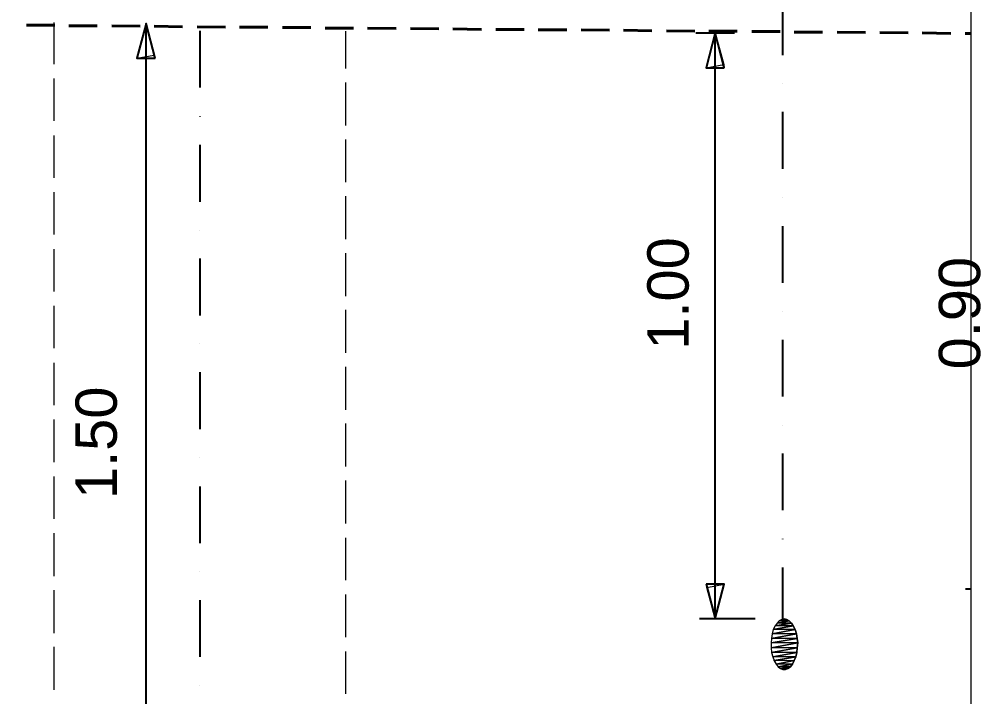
# Model space of a CAD drawing. Header units: inches. Extents: x 2 to 859, y 1 to 607.
# Drawn here: x 205.1 to 343.7, y 144.4 to 242.1 of the extents above; entities that cross this region are included whole.
import ezdxf

# ---------------------------------------------------------------- set-up
doc = ezdxf.new("R2010")
doc.units = ezdxf.units.IN
doc.header["$MEASUREMENT"] = 0
doc.layers.add('PDF_Geometry', color=7, linetype='Continuous', true_color=0x00b8b8)
doc.layers.add('PDF_Text', color=7, linetype='Continuous')
doc.styles.add('PDF Arial', font='arial.ttf')

msp = doc.modelspace()

# ---------------------------------------------------------------- linework, layer by layer
at = {"layer": 'PDF_Geometry', "color": 7, "lineweight": 0}
msp.add_lwpolyline([(34.15, 25.63), (342.29, 25.63), (342.29, 297.61), (34.15, 297.61), (34.15, 25.63)], dxfattribs=at)
at = {"layer": 'PDF_Geometry', "color": 7, "lineweight": 25}
for points in [[(315.11, 245.13), (315.11, 236.93)], [(224.71, 236.48), (223.41, 241.49), (222.1, 236.48), (224.71, 236.48)], [(223.41, 120.97), (223.41, 241.49)], [(231.14, 240.44), (231.14, 232.25)], [(302.62, 240.12), (308.21, 240.12)], [(306.72, 235.11), (305.42, 240.12), (304.11, 235.11), (306.72, 235.11)], [(305.42, 156.35), (305.42, 240.12)], [(315.11, 232.84), (315.11, 232.84)], [(315.11, 228.74), (315.11, 220.54)], [(231.14, 228.15), (231.14, 228.09)], [(231.14, 223.99), (231.14, 215.8)], [(315.11, 216.45), (315.11, 216.45)], [(315.11, 212.28), (315.11, 204.09)], [(231.14, 211.7), (231.14, 211.7)], [(231.14, 207.6), (231.14, 199.41)], [(315.11, 199.99), (315.11, 199.99)], [(315.11, 195.9), (315.11, 187.7)], [(231.14, 195.31), (231.14, 195.31)], [(231.14, 191.21), (231.14, 183.02)], [(315.11, 183.6), (315.11, 183.6)], [(231.14, 178.86), (231.14, 178.86)], [(315.11, 179.51), (315.11, 171.31)], [(231.14, 174.76), (231.14, 166.56)], [(315.11, 167.21), (315.11, 167.15)], [(231.14, 162.47), (231.14, 162.47)], [(315.11, 163.05), (315.11, 154.6)], [(304.11, 160.65), (305.42, 155.7), (306.72, 160.65), (304.11, 160.65)], [(342.23, 159.93), (341.51, 159.93)], [(231.14, 158.37), (231.14, 150.17)], [(303.14, 155.7), (311.2, 155.7)], [(231.14, 146.08), (231.14, 146.08)]]:
    msp.add_lwpolyline(points, dxfattribs=at)
at = {"layer": 'PDF_Geometry', "color": 3, "lineweight": 40}
for points in [[(210.27, 241.23), (206.17, 241.23)], [(216.38, 241.16), (212.28, 241.16)], [(222.56, 241.09), (218.46, 241.16)], [(228.67, 241.03), (224.58, 241.09)], [(234.85, 240.96), (230.75, 241.03)], [(240.96, 240.96), (236.87, 240.96)], [(247.14, 240.9), (243.05, 240.9)], [(253.32, 240.83), (249.22, 240.83)], [(259.44, 240.77), (255.34, 240.83)], [(265.61, 240.7), (261.52, 240.77)], [(271.73, 240.64), (267.63, 240.7)], [(277.91, 240.64), (273.81, 240.64)], [(284.02, 240.57), (279.92, 240.57)], [(290.2, 240.51), (286.1, 240.57)], [(296.31, 240.44), (292.21, 240.51)], [(302.49, 240.38), (298.39, 240.44)], [(308.6, 240.38), (304.5, 240.38)], [(314.78, 240.31), (310.68, 240.31)], [(320.89, 240.25), (316.8, 240.25)], [(327.07, 240.18), (322.98, 240.25)], [(333.25, 240.12), (329.15, 240.18)], [(339.36, 240.05), (335.27, 240.12)], [(342.23, 240.05), (341.45, 240.05)]]:
    msp.add_lwpolyline(points, dxfattribs=at)
at = {"layer": 'PDF_Geometry', "color": 30, "lineweight": 20}
for points in [[(210.14, 241.62), (210.14, 235.63)], [(252.15, 240.38), (252.15, 234.98)], [(210.14, 233.55), (210.14, 227.44)], [(252.15, 232.97), (252.15, 226.79)], [(210.14, 225.36), (210.14, 219.24)], [(252.15, 224.77), (252.15, 218.59)], [(210.14, 217.16), (210.14, 211.05)], [(252.15, 216.58), (252.15, 210.4)], [(210.14, 208.97), (210.14, 202.85)], [(252.15, 208.38), (252.15, 202.2)], [(210.14, 200.77), (210.14, 194.66)], [(252.15, 200.19), (252.15, 194.01)], [(210.14, 192.58), (210.14, 186.46)], [(252.15, 191.99), (252.15, 185.81)], [(210.14, 184.38), (210.14, 178.27)], [(252.15, 183.8), (252.15, 177.62)], [(210.14, 176.19), (210.14, 170.08)], [(252.15, 175.6), (252.15, 169.43)], [(210.14, 167.99), (210.14, 161.82)], [(252.15, 167.34), (252.15, 161.23)], [(210.14, 159.8), (210.14, 153.62)], [(252.15, 159.15), (252.15, 153.04)], [(210.14, 151.61), (210.14, 145.43)], [(252.15, 150.96), (252.15, 144.84)]]:
    msp.add_lwpolyline(points, dxfattribs=at)
at = {"layer": 'PDF_Geometry', "color": 3, "lineweight": 0}
for points in [[(223.41, 241.49), (222.1, 236.48), (224.58, 236.93), (223.41, 241.49)], [(305.42, 240.12), (304.11, 235.11), (306.65, 235.57), (305.42, 240.12)], [(305.42, 240.12), (306.65, 235.57), (306.65, 235.57), (305.42, 240.12)], [(222.1, 236.48), (224.58, 236.93), (224.71, 236.48), (222.1, 236.48)], [(304.11, 235.11), (306.65, 235.57), (306.72, 235.11), (304.11, 235.11)], [(304.11, 160.65), (304.24, 160.19), (306.72, 160.65), (304.11, 160.65)], [(304.24, 160.19), (306.72, 160.65), (305.42, 155.7), (304.24, 160.19)]]:
    msp.add_lwpolyline(points, dxfattribs=at)
at = {"layer": 'PDF_Geometry', "color": 4, "lineweight": 20}
msp.add_lwpolyline([(315.37, 155.64), (315.04, 155.57), (314.65, 155.38), (314.33, 155.05), (314.07, 154.66), (313.8, 154.14), (313.61, 153.49), (313.54, 152.84), (313.48, 152.19), (313.48, 151.48), (313.54, 150.83), (313.74, 150.17), (313.94, 149.65), (314.2, 149.13), (314.52, 148.74), (314.85, 148.48), (315.17, 148.35), (315.56, 148.35), (315.89, 148.48), (316.28, 148.74), (316.54, 149.13), (316.8, 149.65), (317.06, 150.17), (317.19, 150.83), (317.25, 151.48), (317.32, 152.19), (317.25, 152.84), (317.12, 153.49), (316.93, 154.14), (316.67, 154.66), (316.41, 155.05), (316.08, 155.38), (315.76, 155.57), (315.37, 155.64)], dxfattribs=at)
at = {"layer": 'PDF_Geometry', "color": 4, "lineweight": 0}
for points in [[(316.08, 155.38), (316.08, 155.38), (314.33, 155.05), (316.08, 155.38)], [(316.08, 155.38), (314.33, 155.05), (316.08, 155.38)], [(314.33, 155.05), (316.08, 155.38), (314.65, 155.38), (314.33, 155.05)], [(316.41, 155.05), (314.33, 155.05), (316.08, 155.38), (316.41, 155.05)], [(315.76, 155.57), (315.76, 155.57), (314.65, 155.38), (315.76, 155.57)], [(315.76, 155.57), (314.65, 155.38), (315.76, 155.57)], [(314.65, 155.38), (315.76, 155.57), (315.04, 155.57), (314.65, 155.38)], [(316.08, 155.38), (314.65, 155.38), (315.76, 155.57), (316.08, 155.38)], [(315.04, 155.57), (315.37, 155.64), (315.37, 155.64), (315.04, 155.57)], [(315.76, 155.57), (315.04, 155.57), (315.37, 155.64), (315.76, 155.57)], [(316.93, 154.14), (316.93, 154.14), (313.61, 153.49), (316.93, 154.14)], [(316.93, 154.14), (313.61, 153.49), (316.93, 154.14)], [(313.61, 153.49), (316.93, 154.14), (313.8, 154.14), (313.61, 153.49)], [(317.12, 153.49), (313.61, 153.49), (316.93, 154.14), (317.12, 153.49)], [(316.67, 154.66), (316.67, 154.66), (313.8, 154.14), (316.67, 154.66)], [(316.67, 154.66), (313.8, 154.14), (316.67, 154.66)], [(313.8, 154.14), (316.67, 154.66), (314.07, 154.66), (313.8, 154.14)], [(316.93, 154.14), (313.8, 154.14), (316.67, 154.66), (316.93, 154.14)], [(316.41, 155.05), (316.41, 155.05), (314.07, 154.66), (316.41, 155.05)], [(316.41, 155.05), (314.07, 154.66), (316.41, 155.05)], [(314.07, 154.66), (316.41, 155.05), (314.33, 155.05), (314.07, 154.66)], [(316.67, 154.66), (314.07, 154.66), (316.41, 155.05), (316.67, 154.66)], [(317.25, 152.84), (317.25, 152.84), (313.48, 152.19), (317.25, 152.84)], [(317.25, 152.84), (313.48, 152.19), (317.25, 152.84)], [(313.48, 152.19), (317.25, 152.84), (313.54, 152.84), (313.48, 152.19)], [(317.32, 152.19), (313.48, 152.19), (317.25, 152.84), (317.32, 152.19)], [(317.12, 153.49), (317.12, 153.49), (313.54, 152.84), (317.12, 153.49)], [(317.12, 153.49), (313.54, 152.84), (317.12, 153.49)], [(313.54, 152.84), (317.12, 153.49), (313.61, 153.49), (313.54, 152.84)], [(317.25, 152.84), (313.54, 152.84), (317.12, 153.49), (317.25, 152.84)], [(317.32, 152.19), (317.32, 152.19), (313.48, 151.48), (317.32, 152.19)], [(317.32, 152.19), (313.48, 151.48), (317.32, 152.19)], [(313.48, 151.48), (317.32, 152.19), (313.48, 152.19), (313.48, 151.48)], [(317.25, 151.48), (313.48, 151.48), (317.32, 152.19), (317.25, 151.48)], [(313.54, 150.83), (317.25, 151.48), (313.48, 151.48), (313.54, 150.83)], [(317.25, 151.48), (317.25, 151.48), (313.54, 150.83), (317.25, 151.48)], [(317.25, 151.48), (313.54, 150.83), (317.25, 151.48)], [(317.19, 150.83), (313.54, 150.83), (317.25, 151.48), (317.19, 150.83)], [(313.74, 150.17), (317.19, 150.83), (313.54, 150.83), (313.74, 150.17)], [(317.19, 150.83), (317.19, 150.83), (313.74, 150.17), (317.19, 150.83)], [(317.19, 150.83), (313.74, 150.17), (317.19, 150.83)], [(317.06, 150.17), (313.74, 150.17), (317.19, 150.83), (317.06, 150.17)], [(313.94, 149.65), (317.06, 150.17), (313.74, 150.17), (313.94, 149.65)], [(313.94, 149.59), (313.94, 149.65), (317.06, 150.17), (313.94, 149.59)], [(313.94, 149.65), (317.06, 150.17), (317.06, 150.17), (313.94, 149.65)], [(316.8, 149.65), (313.94, 149.59), (317.06, 150.17), (316.8, 149.65)], [(314.2, 149.13), (316.8, 149.65), (313.94, 149.59), (314.2, 149.13)], [(316.8, 149.65), (316.8, 149.65), (314.2, 149.13), (316.8, 149.65)], [(316.8, 149.65), (314.2, 149.13), (316.8, 149.65)], [(316.54, 149.13), (314.2, 149.13), (316.8, 149.65), (316.54, 149.13)], [(314.52, 148.74), (316.54, 149.13), (314.2, 149.13), (314.52, 148.74)], [(316.54, 149.13), (316.54, 149.13), (314.52, 148.74), (316.54, 149.13)], [(316.54, 149.13), (314.52, 148.74), (316.54, 149.13)], [(316.28, 148.74), (314.52, 148.74), (316.54, 149.13), (316.28, 148.74)], [(314.85, 148.48), (316.28, 148.74), (314.52, 148.74), (314.85, 148.48)], [(316.28, 148.74), (316.28, 148.74), (314.85, 148.48), (316.28, 148.74)], [(316.28, 148.74), (314.85, 148.48), (316.28, 148.74)], [(315.89, 148.48), (314.85, 148.48), (316.28, 148.74), (315.89, 148.48)], [(315.17, 148.35), (315.89, 148.48), (314.85, 148.48), (315.17, 148.35)], [(315.56, 148.35), (315.17, 148.35), (315.89, 148.48), (315.56, 148.35)], [(315.17, 148.35), (315.89, 148.48), (315.89, 148.48), (315.17, 148.35)], [(315.89, 148.48), (315.89, 148.48), (315.17, 148.35), (315.89, 148.48)]]:
    msp.add_lwpolyline(points, dxfattribs=at)

# ---------------------------------------------------------------- texts
at = {"layer": 'PDF_Text', "char_height": 5.9589, "attachment_point": 7, "rotation": 90, "style": 'PDF Arial'}
for s, insert in [('\\W1.001125;1.00', (301.68, 194.46)), ('\\W1.001136;0.90', (343.69, 191.62)), ('\\W1.001125;1.50', (219.28, 172.93))]:
    msp.add_mtext(s, dxfattribs=dict(at, insert=insert))

doc.saveas('drawing.dxf')
